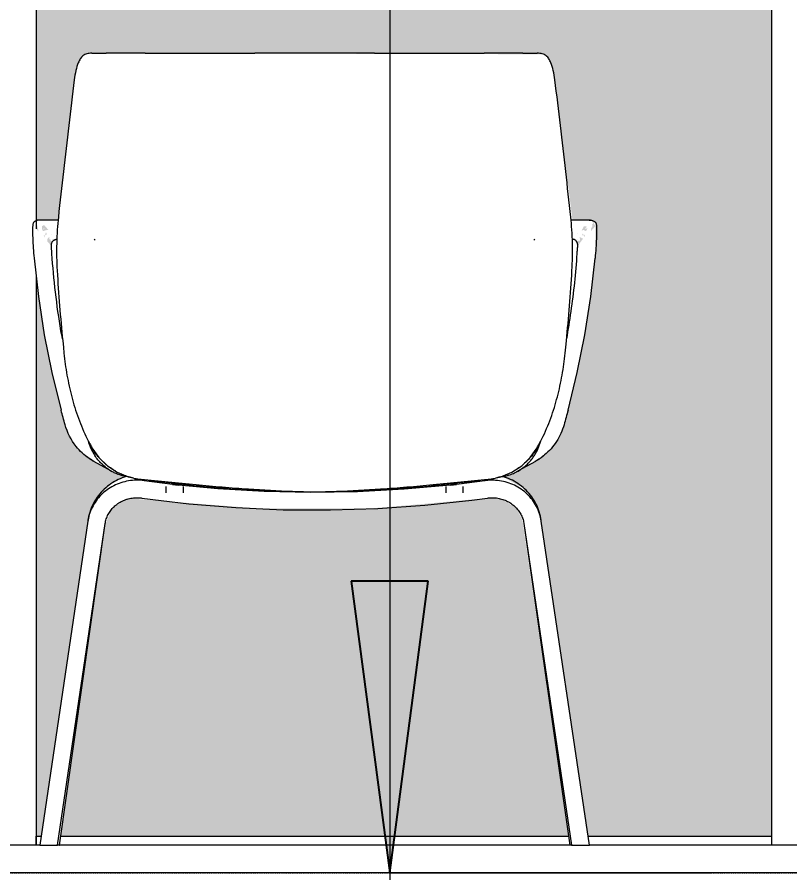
# Model space of a CAD drawing. Header units: millimetres. Extents: x -12186 to 152825, y -4386 to 9463.
# Drawn here: x 140936 to 141777, y 0 to 931 of the extents above; entities that cross this region are included whole.
import ezdxf

# ---------------------------------------------------------------- set-up
doc = ezdxf.new("R2010")
doc.units = ezdxf.units.MM
doc.linetypes.add('1000 Dashed', pattern=[2, 1, -1])
for name, color, linetype, lineweight in [('A-ANNO-DIMS', 211, 'Continuous', 5), ('A-ANNO-DIMS-100', 211, 'Continuous', 5), ('A-FLOR', 192, 'Continuous', 9), ('A-FLOR-LEVL', 51, 'Continuous', 5), ('A-GLAZ-CURT', 52, 'Continuous', 5), ('A-GLAZ-CWMG', 51, 'Continuous', 5), ('I-FURN', 30, 'Continuous', 5)]:
    doc.layers.add(name, color=color, linetype=linetype, lineweight=lineweight)
doc.styles.add('Arial_3', font='arial.ttf', dxfattribs={"width": 0.8, "height": 175})
doc.dimstyles.new('SVA_Arc_Length-1_8mm_BLUE_Arrow', dxfattribs={"dimscale": 304.8, "dimtxt": 178.545395, "dimasz": 1.041667, "dimexe": 0.656168, "dimexo": 0.0625, "dimgap": 0.164042, "dimtad": 1, "dimdec": 0, "dimrnd": 5, "dimzin": 0, "dimdsep": 46, "dimtxsty": 'Arial_3', "dimsah": 1, "dimcen": 0.09, "dimdle": 0.459318, "dimazin": 0, "dimtfac": 1, "dimtdec": 4, "dimtix": 1, "dimtmove": 0, "dimatfit": 3, "dimfxl": 1.148294, "dimfxlon": 1, "dimtvp": 1, "dimtfill": 1, "dimtolj": 1, "dimtzin": 0, "dimarcsym": 2})

# ---------------------------------------------------------------- blocks, each defined once
blk = doc.blocks.new('Coalesse_Bindu_LowBackGuestChair - FABRIC-V523-Section 4')
at = {"layer": 'I-FURN'}
for p, q in [((-18459.36, 710.42), (-18480.76, 710.42)), ((-17880.45, 710.42), (-17901.84, 710.42)), ((-18401.42, 437.08), (-18420.79, 447.93)), ((-17940.42, 447.93), (-17959.79, 437.08)), ((-18368.58, 407.98), (-18347.4, 405.42)), ((-17992.62, 407.98), (-17991.22, 408.15)), ((-18401.51, 395.51), (-18400.64, 396.53))]:
    blk.add_line(p, q, dxfattribs=at)
at = {"layer": 'I-FURN', "flags": 128}
for points in [[(-18385.35, 431.32), (-18387.58, 430.64), (-18389.78, 429.87), (-18391.94, 429.02), (-18394.07, 428.09), (-18396.16, 427.06), (-18398.21, 425.96), (-18400.21, 424.78), (-18402.16, 423.52), (-18404.07, 422.18), (-18405.91, 420.77), (-18407.7, 419.28), (-18409.42, 417.73), (-18411.09, 416.11), (-18412.68, 414.42), (-18414.21, 412.67), (-18415.66, 410.87), (-18417.05, 409), (-18418.35, 407.08), (-18419.58, 405.12), (-18420.72, 403.1), (-18421.79, 401.04), (-18422.77, 398.94), (-18423.66, 396.8), (-18424.47, 394.63), (-18425.19, 392.43), (-18425.82, 390.2), (-18426.35, 387.95), (-18426.8, 385.67), (-18427.09, 383.82)], [(-17934.11, 383.82), (-17934.48, 386.11), (-17934.95, 388.38), (-17935.5, 390.62), (-17936.15, 392.85), (-17936.88, 395.05), (-17937.71, 397.21), (-17938.62, 399.34), (-17939.61, 401.44), (-17940.69, 403.49), (-17941.85, 405.49), (-17943.1, 407.45), (-17944.42, 409.36), (-17945.81, 411.21), (-17947.28, 413.01), (-17948.82, 414.75), (-17950.43, 416.42), (-17952.1, 418.03), (-17953.84, 419.57), (-17955.64, 421.04), (-17957.5, 422.44), (-17959.41, 423.76), (-17961.37, 425.01), (-17963.38, 426.18), (-17965.44, 427.27), (-17967.54, 428.27), (-17969.67, 429.19), (-17971.84, 430.03), (-17974.05, 430.78), (-17975.88, 431.32)], [(-18387.23, 405.81), (-18385.92, 406.29), (-18384.67, 406.7)], [(-18370.61, 408.2), (-18369.21, 408.06), (-18368.58, 407.98)], [(-18347.4, 405.42), (-18317.53, 401.81), (-18266.26, 397.59), (-18214.86, 395.32), (-18163.4, 394.99), (-18111.96, 396.62), (-18060.64, 400.2), (-18009.51, 405.72), (-17992.62, 407.98)], [(-17975.88, 406.49), (-17974.55, 406.03), (-17973.25, 405.52)], [(-18421.6, 399.64), (-18422.56, 397.78), (-18423.45, 395.88), (-18424.26, 393.95), (-18424.98, 391.99), (-18425.63, 390), (-18426.19, 387.98), (-18426.66, 385.95), (-18427.05, 383.9)], [(-17934.01, 382.98), (-17934.36, 385.04), (-17934.8, 387.08), (-17935.32, 389.1), (-17935.92, 391.11), (-17936.61, 393.08), (-17937.38, 395.03), (-17938.24, 396.94), (-17939.17, 398.82)]]:
    blk.add_lwpolyline(points, dxfattribs=at)
at = {"layer": 'I-FURN'}
for points in [[(-18435.53, 885.95), (-18435.91, 885.32), (-18436.65, 883.95), (-18437.34, 882.41), (-18437.68, 881.6)], [(-17923.52, 881.6), (-17923.86, 882.41), (-17924.55, 883.95), (-17925.3, 885.32), (-17925.68, 885.95)], [(-18479.47, 710.32), (-18479.9, 710.38), (-18480.33, 710.42), (-18480.76, 710.42)], [(-17881.74, 710.32), (-17881.3, 710.38), (-17880.87, 710.42), (-17880.45, 710.42)], [(-17930.34, 454.89), (-17933.5, 452.24), (-17936.88, 449.91), (-17940.42, 447.93)], [(-17966.97, 433.75), (-17965.2, 434.41), (-17961.7, 435.94), (-17958.37, 437.86), (-17956.76, 438.91)]]:
    blk.add_open_spline(points, degree=3, dxfattribs=at)
for points, knots in [([(-18480.95, 710.42), (-18481.2, 710.41), (-18481.62, 710.38), (-18482.23, 710.29), (-18482.93, 710.13), (-18483.9, 709.8), (-18484.84, 709.27), (-18485.59, 708.65), (-18486.09, 708.12), (-18486.53, 707.51), (-18487, 706.59), (-18487.17, 705.79), (-18487.22, 705.21)], [-0.8571429, -0.8571429, -0.8571429, -0.8571429, -0.7857143, -0.7321429, -0.6785714, -0.5714286, -0.4285714, -0.3571429, -0.2857143, -0.2142857, -0.1428571, 0, 0, 0, 0]), ([(-17880.25, 710.42), (-17879.76, 710.4), (-17878.79, 710.29), (-17877.41, 709.86), (-17876.36, 709.27), (-17875.61, 708.65), (-17875.11, 708.12), (-17874.68, 707.51), (-17874.21, 706.59), (-17874.04, 705.79), (-17873.98, 705.21)], [0.1428571, 0.1428571, 0.1428571, 0.1428571, 0.2857143, 0.4285714, 0.5714286, 0.6428571, 0.7142857, 0.7857143, 0.8571429, 1, 1, 1, 1]), ([(-18462.78, 689.39), (-18462.66, 689.43), (-18462.41, 689.5), (-18461.88, 689.62), (-18461.45, 689.68), (-18461.15, 689.71)], [-0.1428571, -0.1428571, -0.1428571, -0.1428571, -0.1071429, -0.0714286, 0, 0, 0, 0]), ([(-17898.38, 689.38), (-17898.42, 689.39), (-17898.56, 689.44), (-17898.89, 689.53), (-17899.39, 689.63), (-17899.83, 689.69), (-17900.06, 689.71)], [0.8526786, 0.8526786, 0.8526786, 0.8526786, 0.8660714, 0.8928571, 0.9464286, 1, 1, 1, 1]), ([(-18420.78, 447.93), (-18422.47, 448.87), (-18425.94, 451.02), (-18429.21, 453.5), (-18430.87, 454.89)], [-0.7910146, -0.7910146, -0.7910146, -0.7910146, -0.7, -0.6, -0.6, -0.6, -0.6]), ([(-18394.22, 433.74), (-18394.66, 433.91), (-18396.42, 434.59), (-18399.91, 436.17), (-18402.81, 437.85), (-18404.42, 438.9)], [-0.8, -0.8, -0.8, -0.8, -0.775, -0.7, -0.6, -0.6, -0.6, -0.6])]:
    blk.add_open_spline(points, degree=3, knots=knots, dxfattribs=at)
blk = doc.blocks.new('Coalesse_Bindu_LowBackGuestChair - FABRIC-V525-Section 4')
at = {"layer": 'I-FURN'}
for p, q in [((-18422.78, 892.14), (-18407.26, 892.14)), ((-18364.94, 892.14), (-18407.26, 892.14)), ((-18364.94, 892.14), (-18245.68, 892.14)), ((-18115.52, 892.14), (-18245.68, 892.14)), ((-18115.52, 892.14), (-17996.27, 892.14)), ((-17953.95, 892.14), (-17996.27, 892.14)), ((-17953.95, 892.14), (-17938.43, 892.14)), ((-18459.36, 710.42), (-18480.76, 710.42)), ((-17880.45, 710.42), (-17901.84, 710.42)), ((-18420.35, 689.93), (-18419.21, 688.65)), ((-17942, 688.65), (-17940.86, 689.93)), ((-18401.42, 437.08), (-18420.79, 447.93)), ((-17940.42, 447.93), (-17959.79, 437.08)), ((-18384.32, 431.53), (-18385.95, 432.09)), ((-18380.75, 430.56), (-18383.17, 430.92)), ((-18377.72, 429.72), (-18379.63, 430.17)), ((-17981.58, 430.17), (-17983.48, 429.72)), ((-17978.03, 430.92), (-17980.45, 430.56)), ((-17975.25, 432.09), (-17975.87, 431.88)), ((-18335.05, 422.88), (-18365.94, 426.84)), ((-18342.31, 420.56), (-18342.31, 413.81)), ((-18323.26, 413.79), (-18323.26, 420.56)), ((-18037.95, 420.56), (-18037.95, 413.79)), ((-17995.26, 426.84), (-18026.16, 422.88)), ((-18018.9, 413.81), (-18018.9, 420.56)), ((-18368.58, 407.98), (-18347.4, 405.42)), ((-18427.19, 382.98), (-18479.51, 30)), ((-17881.69, 30), (-17934.01, 382.98)), ((-18460.26, 30), (-18408.35, 380.18)), ((-18458.16, 30), (-18408.35, 380.32)), ((-17952.85, 380.32), (-17903.04, 30)), ((-17952.85, 380.18), (-17900.95, 30)), ((-18460.27, 30), (-18460.26, 30)), ((-18458.39, 30), (-18458.16, 30)), ((-17903.04, 30), (-17902.81, 30)), ((-17900.95, 30), (-17900.94, 30))]:
    blk.add_line(p, q, dxfattribs=at)
at = {"layer": 'I-FURN', "flags": 128}
for points in [[(-18485.76, 669.07), (-18481.05, 627.28), (-18474.56, 585.72), (-18466.31, 544.48), (-18456.33, 503.62)], [(-17904.88, 503.62), (-17894.89, 544.48), (-17886.65, 585.72), (-17880.15, 627.28), (-17875.44, 669.07)], [(-18454.53, 578.92), (-18453.88, 572.28), (-18453.22, 565.65)], [(-17907.98, 565.65), (-17907.33, 572.28), (-17906.67, 578.92)], [(-18422.72, 462.47), (-18415.22, 452.06), (-18405.95, 443.2), (-18395.22, 436.17), (-18383.38, 431.23)], [(-17977.83, 431.23), (-17965.99, 436.17), (-17955.25, 443.2), (-17945.98, 452.06), (-17938.49, 462.47)], [(-18385.35, 431.32), (-18387.58, 430.64), (-18389.78, 429.87), (-18391.94, 429.02), (-18394.07, 428.09), (-18396.16, 427.06), (-18398.21, 425.96), (-18400.21, 424.78), (-18402.16, 423.52), (-18404.07, 422.18), (-18405.91, 420.77), (-18407.7, 419.28), (-18409.42, 417.73), (-18411.09, 416.11), (-18412.68, 414.42), (-18414.21, 412.67), (-18415.66, 410.87), (-18417.05, 409), (-18418.35, 407.08), (-18419.58, 405.12), (-18420.72, 403.1), (-18421.79, 401.04), (-18422.77, 398.94), (-18423.66, 396.8), (-18424.47, 394.63), (-18425.19, 392.43), (-18425.82, 390.2), (-18426.35, 387.95), (-18426.8, 385.67), (-18427.09, 383.82)], [(-17934.11, 383.82), (-17934.48, 386.11), (-17934.95, 388.38), (-17935.5, 390.62), (-17936.15, 392.85), (-17936.88, 395.05), (-17937.71, 397.21), (-17938.62, 399.34), (-17939.61, 401.44), (-17940.69, 403.49), (-17941.85, 405.49), (-17943.1, 407.45), (-17944.42, 409.36), (-17945.81, 411.21), (-17947.28, 413.01), (-17948.82, 414.75), (-17950.43, 416.42), (-17952.1, 418.03), (-17953.84, 419.57), (-17955.64, 421.04), (-17957.5, 422.44), (-17959.41, 423.76), (-17961.37, 425.01), (-17963.38, 426.18), (-17965.44, 427.27), (-17967.54, 428.27), (-17969.67, 429.19), (-17971.84, 430.03), (-17974.05, 430.78), (-17975.88, 431.32)], [(-18365.94, 426.84), (-18368.06, 427.1), (-18370.19, 427.27), (-18372.33, 427.37), (-18374.47, 427.38), (-18376.61, 427.31), (-18378.74, 427.17), (-18380.87, 426.94), (-18382.98, 426.63), (-18385.08, 426.24), (-18387.17, 425.77), (-18389.23, 425.22), (-18391.27, 424.59), (-18393.29, 423.89), (-18395.27, 423.11), (-18397.22, 422.25), (-18399.13, 421.32), (-18401.01, 420.32), (-18402.84, 419.24), (-18404.63, 418.1), (-18406.37, 416.89), (-18408.06, 415.61), (-18409.7, 414.27), (-18411.28, 412.86), (-18412.8, 411.4), (-18414.26, 409.87), (-18415.65, 408.29), (-18416.98, 406.66), (-18418.24, 404.98), (-18419.44, 403.24), (-18420.55, 401.46), (-18421.6, 399.64), (-18422.56, 397.78), (-18423.45, 395.88), (-18424.26, 393.95), (-18424.98, 391.99), (-18425.63, 390), (-18426.19, 387.98), (-18426.66, 385.95), (-18427.05, 383.9), (-18427.19, 382.98)], [(-18032.68, 422.14), (-18083.18, 417.49), (-18133.83, 414.75), (-18184.57, 413.94), (-18235.29, 415.05), (-18285.93, 418.09), (-18328.53, 422.14)], [(-17934.01, 382.98), (-17934.36, 385.04), (-17934.8, 387.08), (-17935.32, 389.1), (-17935.92, 391.11), (-17936.61, 393.08), (-17937.38, 395.03), (-17938.24, 396.94), (-17939.17, 398.82), (-17940.18, 400.66), (-17941.26, 402.46), (-17942.42, 404.21), (-17943.65, 405.92), (-17944.95, 407.57), (-17946.32, 409.18), (-17947.75, 410.73), (-17949.24, 412.22), (-17950.8, 413.65), (-17952.41, 415.02), (-17954.08, 416.33), (-17955.79, 417.57), (-17957.56, 418.74), (-17959.38, 419.85), (-17961.23, 420.88), (-17963.13, 421.85), (-17965.06, 422.73), (-17967.03, 423.55), (-17969.03, 424.29), (-17971.06, 424.95), (-17973.12, 425.53), (-17975.19, 426.04), (-17977.28, 426.46), (-17979.39, 426.81), (-17981.52, 427.07), (-17983.65, 427.26), (-17985.78, 427.36), (-17987.92, 427.38), (-17990.06, 427.33), (-17992.19, 427.19), (-17994.32, 426.97), (-17995.26, 426.84)], [(-18252.38, 417.92), (-18216.51, 415.92), (-18180.6, 414.62)], [(-18180.6, 414.62), (-18144.7, 415.92), (-18108.83, 417.92)], [(-18408.35, 380.18), (-18408.13, 381.45), (-18407.87, 382.71), (-18407.54, 383.97), (-18407.17, 385.2), (-18406.74, 386.43), (-18406.26, 387.64), (-18405.73, 388.83), (-18405.15, 390), (-18404.52, 391.16), (-18403.84, 392.28), (-18403.11, 393.39), (-18402.33, 394.46), (-18401.51, 395.51), (-18400.64, 396.53), (-18399.73, 397.52), (-18398.77, 398.47), (-18397.78, 399.39), (-18396.74, 400.27), (-18395.67, 401.11), (-18394.56, 401.91), (-18393.41, 402.67), (-18392.24, 403.39), (-18391.03, 404.06), (-18389.79, 404.69), (-18388.52, 405.27), (-18387.23, 405.81), (-18385.92, 406.29), (-18384.59, 406.73), (-18383.23, 407.11), (-18381.86, 407.44), (-18380.48, 407.73), (-18379.09, 407.95), (-18377.68, 408.13), (-18376.27, 408.25), (-18374.86, 408.32), (-18373.44, 408.34), (-18372.03, 408.3), (-18370.61, 408.2), (-18369.21, 408.06), (-18368.58, 407.98)], [(-18347.4, 405.42), (-18317.53, 401.81), (-18266.26, 397.59), (-18214.86, 395.32), (-18163.4, 394.99), (-18111.96, 396.62), (-18060.64, 400.2), (-18009.51, 405.72), (-17992.62, 407.98)], [(-17992.62, 407.98), (-17991.22, 408.15), (-17989.81, 408.26), (-17988.39, 408.32), (-17986.98, 408.33), (-17985.56, 408.29), (-17984.15, 408.19), (-17982.74, 408.04), (-17981.34, 407.83), (-17979.95, 407.58), (-17978.58, 407.27), (-17977.22, 406.9), (-17975.88, 406.49), (-17974.55, 406.03), (-17973.25, 405.52), (-17971.97, 404.96), (-17970.72, 404.35), (-17969.5, 403.7), (-17968.31, 403), (-17967.15, 402.26), (-17966.02, 401.47), (-17964.94, 400.65), (-17963.88, 399.78), (-17962.87, 398.88), (-17961.9, 397.95), (-17960.97, 396.97), (-17960.08, 395.97), (-17959.23, 394.93), (-17958.44, 393.87), (-17957.69, 392.78), (-17956.98, 391.66), (-17956.33, 390.52), (-17955.73, 389.36), (-17955.17, 388.17), (-17954.67, 386.97), (-17954.22, 385.75), (-17953.82, 384.52), (-17953.48, 383.27), (-17953.18, 382.02), (-17952.94, 380.75), (-17952.85, 380.18)], [(-18479.5, 30), (-18479.33, 30), (-18478.61, 30), (-18477.38, 30), (-18475.72, 30), (-18473.72, 30), (-18471.49, 30), (-18469.17, 30), (-18466.89, 30), (-18464.79, 30), (-18462.98, 30), (-18461.58, 30), (-18460.65, 30), (-18460.27, 30)], [(-17900.94, 30), (-17900.55, 30), (-17899.63, 30), (-17898.22, 30), (-17896.41, 30), (-17894.31, 30), (-17892.03, 30), (-17889.71, 30), (-17887.49, 30), (-17885.49, 30), (-17883.82, 30), (-17882.59, 30), (-17881.87, 30), (-17881.7, 30)]]:
    blk.add_lwpolyline(points, dxfattribs=at)
at = {"layer": 'I-FURN'}
for centre, major_axis, ratio, start_param, end_param in [((-18082.69, 1639.09), (1017.81, 785.58), 0.923159, 3.869543, 3.881985), ((-18332.78, 413.6), (9.53, 0), 0.999808, 1.604875, 1.808306), ((-18135.07, 2182.38), (1771.18, 0), 0.999808, 4.599261, 4.602892), ((-18332.78, 413.6), (9.53, 0), 0.999808, 1.110694, 1.575769), ((-18028.42, 413.6), (9.52, 0), 0.999808, 1.333287, 2.030898), ((-18226.13, 2182.38), (1771.18, 0), 0.999808, 4.821886, 4.825517), ((-18278.51, 1639.09), (-1017.81, 785.58), 0.923159, 2.401201, 2.413643)]:
    blk.add_ellipse(centre, major_axis=major_axis, ratio=ratio, start_param=start_param, end_param=end_param, dxfattribs=at)
for points in [[(-18435.53, 885.95), (-18435.91, 885.32), (-18436.65, 883.95), (-18437.34, 882.41), (-18437.68, 881.6)], [(-17923.52, 881.6), (-17923.86, 882.41), (-17924.55, 883.95), (-17925.3, 885.32), (-17925.68, 885.95)], [(-18437.68, 881.6), (-18438.67, 879.17), (-18440.42, 873.57), (-18441.61, 866.79), (-18442.04, 863.2)], [(-17919.16, 863.2), (-17919.59, 866.79), (-17920.79, 873.57), (-17922.54, 879.17), (-17923.52, 881.6)], [(-18442.04, 863.2), (-18444.1, 846.59), (-18448.12, 813.39), (-18453.87, 763.58), (-18457.51, 730.37), (-18459.29, 713.77)], [(-17901.92, 713.77), (-17903.69, 730.37), (-17907.34, 763.58), (-17913.08, 813.39), (-17917.1, 846.59), (-17919.16, 863.2)], [(-18479.47, 710.32), (-18479.9, 710.38), (-18480.33, 710.42), (-18480.76, 710.42)], [(-18459.29, 713.77), (-18460.24, 704.8), (-18461.49, 685.47), (-18461.21, 665.28), (-18460.63, 655.48)], [(-17900.57, 655.48), (-17900, 665.28), (-17899.71, 685.47), (-17900.96, 704.8), (-17901.92, 713.77)], [(-17881.74, 710.32), (-17881.3, 710.38), (-17880.87, 710.42), (-17880.45, 710.42)], [(-18487.22, 705.21), (-18487.4, 701.68), (-18487.38, 691.2), (-18486.45, 676.53), (-18485.76, 669.07)], [(-17873.98, 705.21), (-17873.8, 701.68), (-17873.83, 691.2), (-17874.76, 676.53), (-17875.44, 669.07)], [(-18466.28, 673.96), (-18466.38, 675.45), (-18466.58, 678.38), (-18466.8, 681.1), (-18466.9, 682.39)], [(-17894.92, 673.96), (-17894.83, 675.45), (-17894.62, 678.38), (-17894.41, 681.1), (-17894.31, 682.39)], [(-18460.63, 655.48), (-18459.86, 642.72), (-18458.07, 617.2), (-18455.79, 591.68), (-18454.53, 578.92)], [(-17906.67, 578.92), (-17905.42, 591.68), (-17903.14, 617.2), (-17901.34, 642.72), (-17900.57, 655.48)], [(-18453.22, 565.65), (-18452.44, 557.65), (-18450.23, 541.74), (-18445.06, 518.05), (-18437.99, 494.76), (-18431.53, 479.86), (-18427.9, 472.54)], [(-17933.3, 472.54), (-17929.68, 479.85), (-17923.23, 494.73), (-17916.15, 518.03), (-17910.97, 541.75), (-17908.76, 557.66), (-17907.98, 565.65)], [(-18452.01, 487.83), (-18452.74, 490.44), (-18454.2, 495.69), (-18455.62, 500.97), (-18456.33, 503.62)], [(-17904.88, 503.62), (-17905.58, 500.97), (-17907.01, 495.69), (-17908.46, 490.44), (-17909.2, 487.83)], [(-18427.9, 472.54), (-18427.41, 471.61), (-18426.45, 469.74), (-18425.55, 467.85), (-18425.11, 466.9)], [(-18425.43, 466.29), (-18425.82, 467.43), (-18426.2, 468.57), (-18426.57, 469.72)], [(-18425.11, 466.9), (-18424.68, 466.17), (-18423.86, 464.71), (-18423.09, 463.22), (-18422.72, 462.47)], [(-17938.49, 462.47), (-17938.12, 463.22), (-17937.35, 464.71), (-17936.52, 466.17), (-17936.1, 466.9)], [(-17936.1, 466.9), (-17935.66, 467.85), (-17934.76, 469.74), (-17933.8, 471.61), (-17933.3, 472.54)], [(-17935.77, 466.29), (-17935.39, 467.43), (-17935.01, 468.57), (-17934.63, 469.72)], [(-18415.87, 452.81), (-18418.41, 455.82), (-18420.7, 459.05), (-18422.72, 462.47)], [(-17938.49, 462.47), (-17940.5, 459.05), (-17942.8, 455.82), (-17945.34, 452.81)], [(-18406.83, 443.9), (-18409.97, 446.48), (-18412.89, 449.34), (-18415.56, 452.45)], [(-17945.65, 452.45), (-17948.31, 449.34), (-17951.24, 446.48), (-17954.38, 443.9)], [(-18396.85, 437.06), (-18398.82, 438.18), (-18400.75, 439.4), (-18402.62, 440.71)], [(-17958.58, 440.71), (-17960.45, 439.4), (-17962.38, 438.18), (-17964.36, 437.06)], [(-18385.95, 432.09), (-18387.83, 432.76), (-18389.69, 433.52), (-18391.51, 434.35)], [(-18383.38, 431.23), (-18381.08, 430.51), (-18376.41, 429.31), (-18371.66, 428.6), (-18369.27, 428.37)], [(-17991.94, 428.37), (-17989.55, 428.6), (-17984.79, 429.31), (-17980.12, 430.51), (-17977.83, 431.23)], [(-17969.69, 434.35), (-17971.52, 433.52), (-17973.37, 432.76), (-17975.25, 432.09)], [(-18369.27, 428.37), (-18359.54, 427.43), (-18339.85, 425.51), (-18319.7, 423.55), (-18309.51, 422.56)], [(-18323.52, 422.8), (-18323.43, 422.42), (-18323.36, 422.03), (-18323.32, 421.63)], [(-18309.51, 422.56), (-18300.05, 421.65), (-18281.08, 419.95), (-18261.97, 418.54), (-18252.38, 417.92)], [(-18108.83, 417.92), (-18099.24, 418.54), (-18080.13, 419.95), (-18061.15, 421.65), (-18051.7, 422.56)], [(-18051.7, 422.56), (-18041.51, 423.55), (-18021.36, 425.51), (-18001.67, 427.43), (-17991.94, 428.37)]]:
    blk.add_open_spline(points, degree=3, dxfattribs=at)
for points, knots in [([(-18422.78, 892.14), (-18424.82, 892.14), (-18427.6, 891.82), (-18430.63, 890.66), (-18433.24, 889.04), (-18434.75, 887.32), (-18435.53, 885.95)], [-1, -1, -1, -1, -0.666667, -0.5, -0.333333, 0, 0, 0, 0]), ([(-17925.68, 885.95), (-17926.45, 887.32), (-17927.97, 889.04), (-17930.57, 890.66), (-17933.6, 891.82), (-17936.39, 892.14), (-17938.43, 892.14)], [-1, -1, -1, -1, -0.666667, -0.5, -0.333333, 0, 0, 0, 0]), ([(-18480.95, 710.42), (-18481.2, 710.41), (-18481.62, 710.38), (-18482.23, 710.29), (-18482.93, 710.13), (-18483.9, 709.8), (-18484.84, 709.27), (-18485.59, 708.65), (-18486.09, 708.12), (-18486.53, 707.51), (-18487, 706.59), (-18487.17, 705.79), (-18487.22, 705.21)], [-0.8571429, -0.8571429, -0.8571429, -0.8571429, -0.7857143, -0.7321429, -0.6785714, -0.5714286, -0.4285714, -0.3571429, -0.2857143, -0.2142857, -0.1428571, 0, 0, 0, 0]), ([(-17880.25, 710.42), (-17879.76, 710.4), (-17878.79, 710.29), (-17877.41, 709.86), (-17876.36, 709.27), (-17875.61, 708.65), (-17875.11, 708.12), (-17874.68, 707.51), (-17874.21, 706.59), (-17874.04, 705.79), (-17873.98, 705.21)], [0.1428571, 0.1428571, 0.1428571, 0.1428571, 0.2857143, 0.4285714, 0.5714286, 0.6428571, 0.7142857, 0.7857143, 0.8571429, 1, 1, 1, 1]), ([(-18466.9, 682.39), (-18466.92, 682.84), (-18466.92, 683.47), (-18466.83, 684.25), (-18466.71, 684.81), (-18466.57, 685.26), (-18466.45, 685.6), (-18466.26, 686.1), (-18465.85, 686.9), (-18465.24, 687.7), (-18464.68, 688.25), (-18464.34, 688.54), (-18464.11, 688.7), (-18463.91, 688.83), (-18463.72, 688.95), (-18463.46, 689.1), (-18463.14, 689.26), (-18462.79, 689.4), (-18462.41, 689.5), (-18461.88, 689.62), (-18461.45, 689.68), (-18461.15, 689.71)], [-1, -1, -1, -1, -0.892857, -0.839286, -0.785714, -0.732143, -0.705357, -0.678571, -0.571429, -0.428571, -0.357143, -0.321429, -0.285714, -0.267857, -0.25, -0.214286, -0.178571, -0.142857, -0.107143, -0.071429, 0, 0, 0, 0]), ([(-17894.31, 682.39), (-17894.27, 682.98), (-17894.29, 683.81), (-17894.49, 684.82), (-17894.71, 685.52), (-17894.98, 686.18), (-17895.32, 686.79), (-17895.69, 687.35), (-17896.19, 687.95), (-17896.66, 688.39), (-17897.04, 688.66), (-17897.18, 688.76), (-17897.4, 688.9), (-17897.74, 689.11), (-17898.11, 689.28), (-17898.38, 689.38), (-17898.56, 689.44), (-17898.89, 689.53), (-17899.39, 689.63), (-17899.83, 689.69), (-17900.06, 689.71)], [0, 0, 0, 0, 0.142857, 0.214286, 0.285714, 0.357143, 0.428571, 0.5, 0.571429, 0.678571, 0.705357, 0.71875, 0.732143, 0.785714, 0.839286, 0.852679, 0.866071, 0.892857, 0.946429, 1, 1, 1, 1]), ([(-18454.93, 581.32), (-18455.45, 584.22), (-18458.39, 601.06), (-18462.78, 631.94), (-18465.36, 659.94), (-18466.28, 673.96)], [-0.4416861, -0.4416861, -0.4416861, -0.4416861, -0.4, -0.2, 0, 0, 0, 0]), ([(-17906.28, 581.32), (-17904.51, 591.19), (-17899.53, 622), (-17896.3, 652.93), (-17894.92, 673.96)], [0.5583139, 0.5583139, 0.5583139, 0.5583139, 0.7, 1, 1, 1, 1]), ([(-18420.28, 447.65), (-18422.14, 448.67), (-18429.42, 453.13), (-18442.3, 465.01), (-18449.59, 479.14), (-18452.01, 487.83)], [-0.8, -0.8, -0.8, -0.8, -0.7, -0.4, 0, 0, 0, 0]), ([(-17909.2, 487.83), (-17911.01, 481.31), (-17916.59, 468.97), (-17928.32, 455.74), (-17937.2, 449.69), (-17940.92, 447.65)], [-1, -1, -1, -1, -0.7, -0.4, -0.2, -0.2, -0.2, -0.2]), ([(-18383.28, 430.99), (-18386.11, 431.38), (-18390.25, 432.3), (-18395.54, 434.2), (-18400.78, 436.57), (-18406.9, 440.34), (-18412.79, 445.47), (-18417.25, 450.67), (-18421.71, 457.18), (-18424.15, 462.5), (-18425.43, 466.29)], [-1, -1, -1, -1, -0.85, -0.775, -0.7, -0.55, -0.4, -0.3, -0.2, 0, 0, 0, 0]), ([(-17977.92, 430.99), (-17974.14, 431.51), (-17968.7, 432.88), (-17961.7, 435.94), (-17957.12, 438.58), (-17953.22, 441.39), (-17949.86, 444.24), (-17946.81, 447.32), (-17943.97, 450.72), (-17941.41, 454.35), (-17938.47, 459.38), (-17936.73, 463.45), (-17935.77, 466.29)], [0, 0, 0, 0, 0.2, 0.3, 0.4, 0.475, 0.55, 0.625, 0.7, 0.775, 0.85, 1, 1, 1, 1]), ([(-18016.37, 425.34), (-18039.87, 422.19), (-18087.96, 417.18), (-18168.15, 413.62), (-18255, 415.55), (-18315.44, 421.4), (-18344.83, 425.34)], [0, 0, 0, 0, 0.222222, 0.444444, 0.722222, 1, 1, 1, 1]), ([(-18341.83, 423.54), (-18341.74, 423.82), (-18341.56, 424.3), (-18341.34, 424.75), (-18341.25, 424.94)], [-0.8084986, -0.8084986, -0.8084986, -0.8084986, -0.75, -0.7083333, -0.7083333, -0.7083333, -0.7083333]), ([(-18019.96, 424.94), (-18019.86, 424.75), (-18019.65, 424.3), (-18019.47, 423.82), (-18019.37, 423.54)], [-0.2916667, -0.2916667, -0.2916667, -0.2916667, -0.25, -0.1915014, -0.1915014, -0.1915014, -0.1915014])]:
    blk.add_open_spline(points, degree=3, knots=knots, dxfattribs=at)
blk = doc.blocks.new('System Panel - Glazed-V548-Section 4')
at = {"layer": 'A-GLAZ-CURT'}
h = blk.add_hatch(color=256, dxfattribs=at)
h.paths.add_polyline_path([(-18090.19, 40), (-17904.46, 40), (-17954.49, 383.94), (-17961.27, 397.08), (-17976.72, 406.72), (-17993.58, 407.89), (-18063.7, 401.43), (-18117.72, 396.84), (-18243.49, 396.84), (-18378.97, 407.33), (-18388.18, 405.42), (-18402, 394.43), (-18408.66, 378.15), (-18456.74, 40), (-18147.35, 40)])
h.paths.add_polyline_path([(-18479.5, 40), (-18478.02, 40), (-18425.55, 388.21), (-18418.36, 406.34), (-18402.6, 422.61), (-18386.27, 431.74), (-18395.22, 434.25), (-18410.98, 443.2), (-18417.75, 446.3), (-18428.84, 453.5), (-18434.26, 458.37), (-18441.3, 466.29), (-18447.13, 475.34), (-18454.19, 495.7), (-18466.31, 544.48), (-18476.02, 595.09), (-18483.56, 641.1), (-18483.56, 40)])
h.paths.add_polyline_path([(-17877.25, 707.62), (-17878.65, 705.79), (-17878.5, 703.61), (-17879.9, 701.31), (-17879.76, 698.72), (-17875.07, 703.99), (-17876.68, 706.68)])
h.paths.add_polyline_path([(-17881.7, 40), (-17683.56, 40), (-17683.56, 2565), (-18483.56, 2565), (-18482.45, 709.03), (-18480.76, 710.32), (-18478.38, 710.32), (-18459.58, 710.32), (-18454.34, 758.81), (-18442.04, 863.2), (-18437.68, 881.6), (-18432.54, 889.39), (-18427.9, 891.52), (-18415.5, 892.14), (-17931.95, 891), (-17926.97, 887.44), (-17925.68, 885.95), (-17922.29, 877.63), (-17920.93, 873.28), (-17916.69, 842.76), (-17900.02, 710.32), (-17881.74, 710.32), (-17880.25, 710.42), (-17877.25, 707.62), (-17875.12, 708.1), (-17875.44, 669.07), (-17881.73, 617.2), (-17889.33, 572.28), (-17894.89, 544.48), (-17911.15, 482.82), (-17915.38, 473.31), (-17924.94, 460.42), (-17933.34, 452.84), (-17949.61, 443.01), (-17945.35, 446.31), (-17958.03, 438.27), (-17970.42, 432.88), (-17974.93, 430.62), (-17954.49, 419.41), (-17940.99, 403.42), (-17933.32, 378.22), (-17882.59, 40), (-17881.87, 40)])
h.paths.add_polyline_path([(-18328.62, 422.15), (-18333.11, 423.09), (-18330.64, 422.37), (-18328.75, 422.16)])
h.paths.add_polyline_path([(-18462.78, 689.39), (-18461.71, 690.34), (-18462.67, 689.71)])
h.paths.add_polyline_path([(-18465.07, 687.85), (-18464.41, 689.64), (-18466.28, 689.14), (-18465.37, 688.17)])
h.paths.add_polyline_path([(-18471.55, 690.92), (-18472.61, 690.87), (-18471.59, 690.87)])
h.paths.add_polyline_path([(-18466.9, 682.39), (-18465.69, 687.04), (-18466.85, 687.4), (-18467.52, 688.17), (-18467.94, 689.32), (-18469.17, 689.71), (-18469.2, 692.28), (-18471.45, 689.71), (-18471.25, 687.28), (-18467.07, 682.59)])
h.paths.add_polyline_path([(-17889.46, 693.87), (-17887.39, 693.87), (-17889.25, 695.98), (-17889.36, 694.91)])
h.paths.add_polyline_path([(-17894.07, 690.05), (-17896.9, 688.52), (-17895.93, 688.07), (-17894.19, 689.93)])
h.paths.add_polyline_path([(-17894.31, 682.39), (-17888.47, 690.45), (-17889.46, 690.55), (-17892.07, 692.15), (-17892, 688.17), (-17893.68, 688.17), (-17894.72, 687.5), (-17895.32, 686.78), (-17894.36, 684.05)])
h.paths.add_polyline_path([(-17898.42, 689.39), (-17899.75, 690.05), (-17898.77, 689.41)])
h.paths.add_polyline_path([(-18474.89, 691.36), (-18473.86, 693.87), (-18475.12, 693.83), (-18474.97, 692.32)])
h.paths.add_polyline_path([(-17886.32, 691.36), (-17886.32, 694.92), (-17887.38, 693.83)])
h.paths.add_polyline_path([(-18473.82, 693.83), (-18471.85, 694.91), (-18472.72, 697.44), (-18473.81, 693.87)])
h.paths.add_polyline_path([(-18465.73, 694.86), (-18467.79, 695.61), (-18466.87, 694.88), (-18466.28, 694.87)])
h.paths.add_polyline_path([(-17895.48, 694.86), (-17894.04, 695.98), (-17894.48, 695.98), (-17895.44, 694.91)])
h.paths.add_polyline_path([(-18480.7, 697.89), (-18482.81, 706.91), (-18483.56, 706.68), (-18482.81, 700.25), (-18481.37, 698.64)])
h.paths.add_polyline_path([(-17884.3, 699.89), (-17883.86, 701.72), (-17884.95, 701.31)])
h.paths.add_polyline_path([(-17885.45, 698.51), (-17884.3, 699.89), (-17886.32, 701.76), (-17884.3, 703.1), (-17885.61, 703.78), (-17887.7, 703.61), (-17890.15, 699.18), (-17887.96, 699.71), (-17885.9, 698.72)])
h.paths.add_polyline_path([(-18475.75, 698.51), (-18472.64, 699.53), (-18470.24, 699.94), (-18474.89, 705.17), (-18477.21, 703.82), (-18477.21, 700.35), (-18475.92, 698.72)])
h.paths.add_polyline_path([(-18476.86, 699.94), (-18474.82, 701.72), (-18474.32, 701.06), (-18475.75, 700.43)])
blk = doc.blocks.new('Rectangular Mullion - Rectangular Mullion 1-V549-Section 4')
at = {"layer": 'A-GLAZ-CWMG'}
for p, q in [((-18483.56, 30), (-18483.56, 40)), ((-18483.56, 40), (-18477.85, 40)), ((-18456.97, 40), (-17904.44, 40)), ((-17883.36, 40), (-17683.56, 40)), ((-17683.56, 40), (-17683.56, 30))]:
    blk.add_line(p, q, dxfattribs=at)
blk = doc.blocks.new('Rectangular Mullion - Rectangular Mullion 1-1437300-Section 4')
at = {"layer": 'A-GLAZ-CWMG'}
blk.add_line((-17683.56, 2605), (-17683.56, 30), dxfattribs=at)
blk = doc.blocks.new('Rectangular Mullion - Rectangular Mullion 1-V552-Section 4')
at = {"layer": 'A-GLAZ-CWMG'}
for p, q in [((-18483.56, 2605), (-18483.56, 707.99)), ((-18483.56, 707.38), (-18483.56, 701.1)), ((-18483.56, 649.57), (-18483.56, 30))]:
    blk.add_line(p, q, dxfattribs=at)
blk = doc.blocks.new('DIMBLOCK58-Section 4')
at = {"layer": 'A-ANNO-DIMS-100', "lineweight": 25}
for points in [[(141341.38, 2605), (141299.58, 2287.5), (141383.18, 2287.5)], [(141341.38, 0), (141383.18, 317.5), (141299.58, 317.5)]]:
    blk.add_hatch(color=256, dxfattribs=at).paths.add_polyline_path(points)
at = {"layer": 'A-ANNO-DIMS-100'}
for p, q in [((141341.38, 2745), (141341.38, -140)), ((141341.38, 2605), (141141.38, 2605)), ((141341.38, 2605), (141691.38, 2605)), ((141341.38, 0), (141141.38, 0)), ((141341.38, 0), (141691.38, 0))]:
    blk.add_line(p, q, dxfattribs=at)
at = {"layer": 'A-ANNO-DIMS-100', "lineweight": 25}
for p, q in [((141341.38, 2605), (141299.58, 2287.5)), ((141383.18, 2287.5), (141341.38, 2605)), ((141299.58, 2287.5), (141383.18, 2287.5)), ((141383.18, 317.5), (141299.58, 317.5)), ((141299.58, 317.5), (141341.38, 0)), ((141341.38, 0), (141383.18, 317.5))]:
    blk.add_line(p, q, dxfattribs=at)
at = {"layer": 'A-ANNO-DIMS-100', "color": 0, "insert": (141064.19, 1088.25), "char_height": 175, "width": 514.2107, "attachment_point": 1, "rotation": 90, "line_spacing_factor": 0.941778, "style": 'Arial_3', "bg_fill": 3, "box_fill_scale": 1.25, "bg_fill_color": 256, "bg_fill_true_color": 13158600, "bg_fill_transparency": 0}
blk.add_mtext('2605', dxfattribs=at)

msp = doc.modelspace()

# ---------------------------------------------------------------- linework, layer by layer
at = {"layer": 'A-FLOR'}
for p, q in [((140960.94, 30), (140818.39, 30)), ((141539.33, 30), (140980, 30)), ((142646.71, 30), (141558.39, 30)), ((142646.71, 0), (131735.71, 0))]:
    msp.add_line(p, q, dxfattribs=at)
at = {"layer": 'A-FLOR-LEVL', "linetype": '1000 Dashed'}
msp.add_line((123226.87, 0), (152025.23, 0), dxfattribs=at)

# ---------------------------------------------------------------- block references
at = {"layer": 'A-GLAZ-CURT'}
msp.add_blockref('System Panel - Glazed-V548-Section 4', (159440.27, 0), dxfattribs=at)
at = {"layer": 'A-GLAZ-CWMG'}
for name in ['Rectangular Mullion - Rectangular Mullion 1-V552-Section 4', 'Rectangular Mullion - Rectangular Mullion 1-1437300-Section 4', 'Rectangular Mullion - Rectangular Mullion 1-V549-Section 4']:
    msp.add_blockref(name, (159440.27, 0), dxfattribs=at)
at = {"layer": 'I-FURN'}
for name in ['Coalesse_Bindu_LowBackGuestChair - FABRIC-V525-Section 4', 'Coalesse_Bindu_LowBackGuestChair - FABRIC-V523-Section 4']:
    msp.add_blockref(name, (159440.27, 0), dxfattribs=at)

# ---------------------------------------------------------------- next in the draw order: dimensions: what is measured, and where the dimension line sits
at = {"layer": 'A-ANNO-DIMS'}
dim = msp.add_linear_dim(base=(141341.38, 0), p1=(141691.38, 2605), p2=(141691.38, 0), angle=90, dimstyle='SVA_Arc_Length-1_8mm_BLUE_Arrow', override={"dimpost": '<>', "dimfxl": 2605}, dxfattribs=at)
dim.commit()
dim.dimension.update_dxf_attribs({"geometry": 'DIMBLOCK58-Section 4', "text_midpoint": (141202.03, 1302.5)})

doc.saveas('drawing.dxf')
